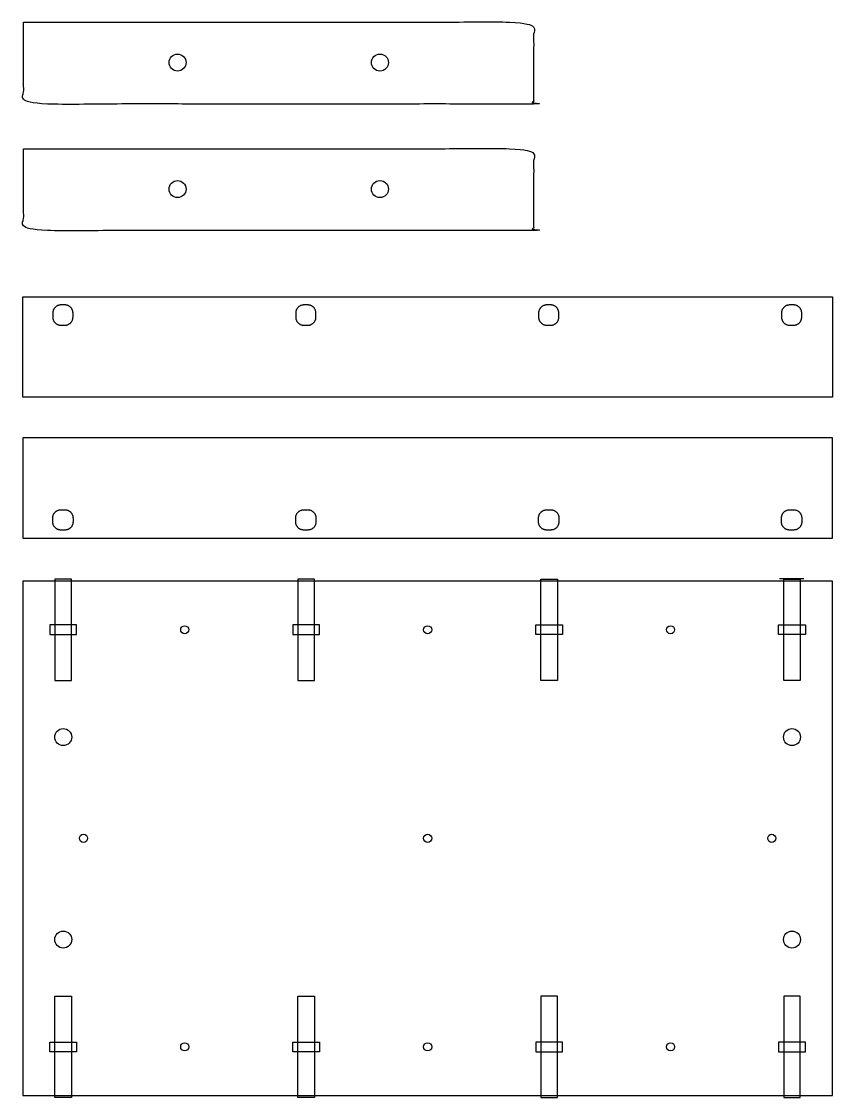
# Model space of a CAD drawing. Header units: millimetres. Extents: x -316 to 441, y -34 to 850.
# Drawn here: x 40 to 441, y 318 to 850 of the extents above; entities that cross this region are included whole.
import ezdxf

# ---------------------------------------------------------------- set-up
doc = ezdxf.new("R2010")
doc.units = ezdxf.units.MM
doc.header["$MEASUREMENT"] = 0
doc.layers.add('Work layer', color=254, linetype='Continuous', true_color=0xdddddd)

msp = doc.modelspace()

# ---------------------------------------------------------------- linework, layer by layer
at = {"layer": 'Work layer'}
for points in [[(440.63, 713.83), (440.63, 664.25), (40.63, 664.25), (40.63, 713.83)], [(440.63, 594.67), (440.63, 644.25), (40.63, 644.25), (40.63, 594.67)], [(56.53, 574.42), (56.53, 524.42), (64.73, 524.42), (64.73, 574.42)], [(176.53, 574.42), (176.53, 524.42), (184.73, 524.42), (184.73, 574.42)], [(304.73, 574.42), (304.73, 524.42), (296.53, 524.42), (296.53, 574.42)], [(424.73, 574.42), (424.73, 524.42), (416.53, 524.42), (416.53, 574.42)], [(440.63, 573.42), (40.63, 573.42), (40.63, 319.42), (440.63, 319.42)], [(54.03, 551.82), (54.03, 547.02), (67.23, 547.02), (67.23, 551.82)], [(174.03, 551.82), (174.03, 547.02), (187.23, 547.02), (187.23, 551.82)], [(307.23, 551.82), (307.23, 547.02), (294.03, 547.02), (294.03, 551.82)], [(427.23, 551.82), (427.23, 547.02), (414.03, 547.02), (414.03, 551.82)], [(56.53, 318.42), (56.53, 368.42), (64.73, 368.42), (64.73, 318.42)], [(176.53, 318.42), (176.53, 368.42), (184.73, 368.42), (184.73, 318.42)], [(304.73, 318.42), (304.73, 368.42), (296.53, 368.42), (296.53, 318.42)], [(424.73, 318.42), (424.73, 368.42), (416.53, 368.42), (416.53, 318.42)], [(54.03, 341.02), (54.03, 345.82), (67.23, 345.82), (67.23, 341.02)], [(174.03, 341.02), (174.03, 345.82), (187.23, 345.82), (187.23, 341.02)], [(307.23, 341.02), (307.23, 345.82), (294.03, 345.82), (294.03, 341.02)], [(427.23, 341.02), (427.23, 345.82), (414.03, 345.82), (414.03, 341.02)]]:
    msp.add_lwpolyline(points, close=True, dxfattribs=at)
msp.add_lwpolyline([(414.44, 574.68), (426.44, 574.68)], dxfattribs=at)
for centre, radius in [((117.08, 829.55), 4.2), ((217.08, 829.55), 4.2), ((117.08, 767.07), 4.2), ((217.08, 767.07), 4.2), ((120.63, 549.42), 2), ((240.63, 549.42), 2), ((360.63, 549.42), 2), ((60.63, 496.42), 4.2), ((420.63, 496.42), 4.2), ((70.63, 446.42), 2), ((240.63, 446.42), 2), ((410.63, 446.42), 2), ((60.63, 396.42), 4.2), ((420.63, 396.42), 4.2), ((120.63, 343.42), 2), ((240.63, 343.42), 2), ((360.63, 343.42), 2)]:
    msp.add_circle(centre, radius, dxfattribs=at)
for points in [[(40.99, 849.48), (40.99, 829.27), (40.99, 809.07), (166.99, 809.07), (292.99, 809.07), (292.99, 829.27), (292.99, 849.48), (166.99, 849.48), (40.99, 849.48)], [(40.99, 787), (40.99, 766.79), (40.99, 746.59), (166.99, 746.59), (292.99, 746.59), (292.99, 766.79), (292.99, 787), (166.99, 787), (40.99, 787)]]:
    msp.add_open_spline(points, degree=2, knots=[0, 0, 0, 400, 400, 662, 662, 1062, 1062, 1324, 1324, 1324], dxfattribs=at)
for points in [[(55.44, 705.83), (55.44, 709.83), (59.44, 709.83), (60.44, 709.83), (61.44, 709.83), (65.44, 709.83), (65.44, 705.83), (65.44, 704.83), (65.44, 703.83), (65.44, 699.83), (61.44, 699.83), (60.44, 699.83), (59.44, 699.83), (55.44, 699.83), (55.44, 703.83), (55.44, 704.83), (55.44, 705.83)], [(175.44, 705.83), (175.44, 709.83), (179.44, 709.83), (180.44, 709.83), (181.44, 709.83), (185.44, 709.83), (185.44, 705.83), (185.44, 704.83), (185.44, 703.83), (185.44, 699.83), (181.44, 699.83), (180.44, 699.83), (179.44, 699.83), (175.44, 699.83), (175.44, 703.83), (175.44, 704.83), (175.44, 705.83)], [(295.44, 705.83), (295.44, 709.83), (299.44, 709.83), (300.44, 709.83), (301.44, 709.83), (305.44, 709.83), (305.44, 705.83), (305.44, 704.83), (305.44, 703.83), (305.44, 699.83), (301.44, 699.83), (300.44, 699.83), (299.44, 699.83), (295.44, 699.83), (295.44, 703.83), (295.44, 704.83), (295.44, 705.83)], [(415.44, 705.83), (415.44, 709.83), (419.44, 709.83), (420.44, 709.83), (421.44, 709.83), (425.44, 709.83), (425.44, 705.83), (425.44, 704.83), (425.44, 703.83), (425.44, 699.83), (421.44, 699.83), (420.44, 699.83), (419.44, 699.83), (415.44, 699.83), (415.44, 703.83), (415.44, 704.83), (415.44, 705.83)], [(55.44, 602.67), (55.44, 598.67), (59.44, 598.67), (60.44, 598.67), (61.44, 598.67), (65.44, 598.67), (65.44, 602.67), (65.44, 603.67), (65.44, 604.67), (65.44, 608.67), (61.44, 608.67), (60.44, 608.67), (59.44, 608.67), (55.44, 608.67), (55.44, 604.67), (55.44, 603.67), (55.44, 602.67)], [(175.44, 602.67), (175.44, 598.67), (179.44, 598.67), (180.44, 598.67), (181.44, 598.67), (185.44, 598.67), (185.44, 602.67), (185.44, 603.67), (185.44, 604.67), (185.44, 608.67), (181.44, 608.67), (180.44, 608.67), (179.44, 608.67), (175.44, 608.67), (175.44, 604.67), (175.44, 603.67), (175.44, 602.67)], [(295.44, 602.67), (295.44, 598.67), (299.44, 598.67), (300.44, 598.67), (301.44, 598.67), (305.44, 598.67), (305.44, 602.67), (305.44, 603.67), (305.44, 604.67), (305.44, 608.67), (301.44, 608.67), (300.44, 608.67), (299.44, 608.67), (295.44, 608.67), (295.44, 604.67), (295.44, 603.67), (295.44, 602.67)], [(415.44, 602.67), (415.44, 598.67), (419.44, 598.67), (420.44, 598.67), (421.44, 598.67), (425.44, 598.67), (425.44, 602.67), (425.44, 603.67), (425.44, 604.67), (425.44, 608.67), (421.44, 608.67), (420.44, 608.67), (419.44, 608.67), (415.44, 608.67), (415.44, 604.67), (415.44, 603.67), (415.44, 602.67)]]:
    msp.add_rational_spline(points, [1, 0.707106781187, 1, 1, 1, 0.707106781187, 1, 1, 1, 0.707106781187, 1, 1, 1, 0.707106781187, 1, 1, 1], degree=2, knots=[0, 0, 0, 6.283185, 6.283185, 8.283185, 8.283185, 14.566371, 14.566371, 16.566371, 16.566371, 22.849556, 22.849556, 24.849556, 24.849556, 31.132741, 31.132741, 33.132741, 33.132741, 33.132741], dxfattribs=at)

doc.saveas('drawing.dxf')
